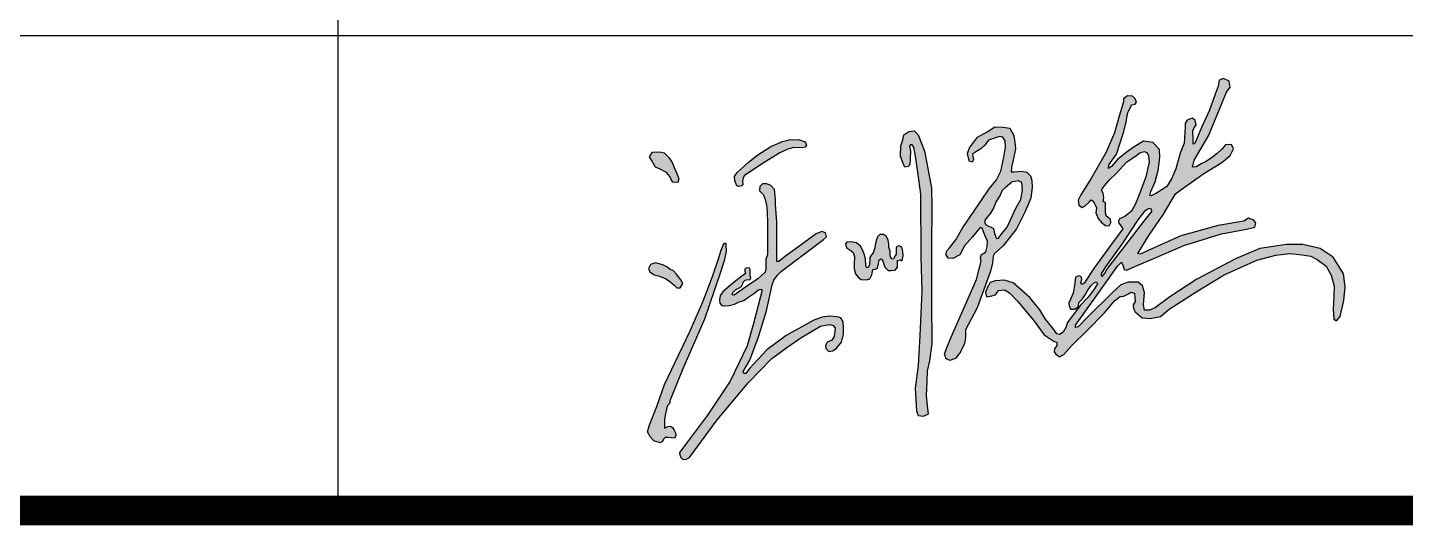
# Model space of a CAD drawing. Extents: x 1051052 to 1482120, y -981644 to -673261.
# Drawn here: x 1359317 to 1362625, y -805726 to -804529 of the extents above; entities that cross this region are included whole.
import ezdxf

# ---------------------------------------------------------------- set-up
doc = ezdxf.new("R2010")
doc.units = 0
doc.header["$LTSCALE"] = 1000
doc.header["$MEASUREMENT"] = 0
doc.layers.add('TK', color=142, linetype='Continuous')
doc.layers.add('填充', color=8, linetype='Continuous')

# ---------------------------------------------------------------- blocks, each defined once
blk = doc.blocks.new('A$C05385F37')
at = {"layer": 'TK'}
for p, q in [((-3299.9, -26600), (-3299.9, -31400)), ((-8000, -30600), (-1000, -30600)), ((-8000, -31400), (-1000, -31400)), ((-8000, -31400), (-1000, -31400)), ((-8000, -31400.2), (-1000, -31400.2)), ((-8000, -31400.2), (-1000, -31400.2))]:
    blk.add_line(p, q, dxfattribs=at)
at = {"layer": 'TK', "const_width": 50}
for points in [[(-8000, -31400.2), (-1000, -31400.2)], [(-1000, -31400.2), (-8000, -31400.2)], [(-1000, -31400.2), (-8000, -31400.2)]]:
    blk.add_lwpolyline(points, dxfattribs=at)
blk = doc.blocks.new('jyukyu')
h = blk.add_hatch(color=256)
h.paths.add_polyline_path([(93323, 49307), (93326, 49334), (93384, 49418), (93442, 49593), (93459, 49669), (93473, 49741), (93495, 49785), (93502, 49799), (93528, 49804), (93540, 49821), (93528, 49846), (93508, 49866), (93469, 49870), (93440, 49847), (93440, 49822), (93406, 49712), (93370, 49584), (93305, 49433), (93191, 49235), (93109, 49103), (93088, 49061), (93093, 49024), (93120, 49004), (93143, 49018), (93174, 49047), (93189, 49065), (93207, 49052), (93230, 49002), (93226, 48963), (93243, 48920), (93271, 48885), (93300, 48865), (93329, 48863), (93342, 48888), (93339, 48911), (93320, 48928), (93307, 48935), (93301, 48963), (93301, 48998), (93299, 49024), (93299, 49043), (93281, 49052), (93286, 49081), (93283, 49115), (93268, 49140), (93278, 49158), (93331, 49220), (93384, 49271), (93464, 49359), (93531, 49401), (93566, 49427), (93602, 49439), (93621, 49429), (93631, 49405), (93637, 49356), (93611, 49243), (93556, 49089), (93531, 49033), (93502, 48977), (93449, 48935), (93409, 48918), (93399, 48902), (93402, 48883), (93421, 48860), (93433, 48841), (93339, 48712), (93216, 48541), (93136, 48420), (93113, 48409), (93110, 48424), (93116, 48449), (93111, 48471), (93094, 48475), (93067, 48465), (93064, 48420), (93049, 48342), (93031, 48302), (93016, 48268), (93020, 48243), (93028, 48219), (93063, 48219), (93091, 48240), (93093, 48271), (93121, 48298), (93143, 48329), (93163, 48366), (93186, 48398), (93214, 48424), (93230, 48430), (93237, 48414), (93211, 48372), (93165, 48312), (93107, 48249), (93065, 48195), (93006, 48115), (92993, 48077), (92973, 48041), (92945, 48022), (92924, 48028), (92892, 48072), (92836, 48142), (92792, 48214), (92715, 48309), (92585, 48423), (92518, 48443), (92448, 48438), (92408, 48424), (92384, 48383), (92371, 48347), (92380, 48313), (92412, 48318), (92450, 48330), (92473, 48363), (92519, 48368), (92557, 48344), (92622, 48278), (92740, 48135), (92826, 48020), (92894, 47973), (92923, 47961), (92924, 47936), (92905, 47912), (92904, 47889), (92915, 47870), (92944, 47850), (92978, 47868), (93016, 47912), (93045, 47943), (93155, 48050), (93291, 48190), (93330, 48237), (93369, 48283), (93414, 48315), (93442, 48319), (93477, 48338), (93495, 48349), (93525, 48342), (93527, 48306), (93528, 48278), (93513, 48252), (93515, 48223), (93529, 48198), (93583, 48151), (93644, 48146), (93725, 48161), (93791, 48218), (94013, 48361), (94217, 48483), (94469, 48597), (94616, 48635), (94725, 48649), (94820, 48639), (94888, 48628), (94935, 48602), (95005, 48550), (95044, 48482), (95067, 48396), (95066, 48320), (95060, 48217), (95064, 48142), (95085, 48129), (95115, 48162), (95142, 48285), (95152, 48392), (95140, 48491), (95060, 48620), (94960, 48687), (94824, 48718), (94700, 48719), (94492, 48688), (94304, 48608), (94005, 48451), (93796, 48313), (93686, 48230), (93642, 48210), (93602, 48210), (93594, 48251), (93602, 48347), (93587, 48398), (93552, 48428), (93475, 48427), (93419, 48407), (93353, 48348), (93158, 48153), (93088, 48082), (93067, 48076), (93067, 48094), (93184, 48256), (93261, 48364), (93393, 48550), (93423, 48583), (93436, 48553), (93444, 48526), (93462, 48519), (93526, 48549), (93679, 48612), (93905, 48710), (94196, 48801), (94391, 48836), (94454, 48854), (94461, 48883), (94446, 48906), (94406, 48923), (94370, 48899), (94172, 48866), (93881, 48785), (93630, 48671), (93568, 48643), (93550, 48650), (93635, 48787), (93749, 48954), (93842, 49111), (93882, 49141), (94060, 49269), (94198, 49354), (94263, 49408), (94290, 49460), (94273, 49493), (94227, 49490), (94200, 49456), (94164, 49424), (94119, 49390), (94077, 49361), (94039, 49342), (94000, 49319), (93972, 49316), (93985, 49372), (94095, 49560), (94198, 49809), (94234, 49898), (94264, 49937), (94255, 49982), (94213, 50004), (94179, 49990), (94172, 49945), (94148, 49882), (94105, 49757), (94042, 49624), (94003, 49531), (93987, 49498), (93977, 49494), (93978, 49534), (93976, 49598), (93986, 49623), (94001, 49642), (93993, 49681), (93970, 49695), (93931, 49682), (93915, 49654), (93916, 49627), (93908, 49502), (93876, 49425), (93844, 49305), (93811, 49226), (93775, 49168), (93695, 49116), (93654, 49094), (93642, 49098), (93649, 49128), (93685, 49204), (93706, 49291), (93720, 49391), (93716, 49455), (93665, 49509), (93593, 49518), (93521, 49474), (93459, 49430), (93393, 49376), (93347, 49322)])
h.paths.add_polyline_path([(93616, 48988), (93638, 48997), (93655, 48993), (93658, 48975), (93638, 48949), (93597, 48896), (93311, 48524), (93291, 48491), (93274, 48470), (93266, 48478), (93266, 48491), (93299, 48547), (93431, 48730), (93550, 48909), (93596, 48968)], flags=16)
h = blk.add_hatch(color=256)
h.paths.add_polyline_path([(89950, 49353), (89924, 49391), (89889, 49427), (89851, 49435), (89798, 49433), (89774, 49396), (89790, 49370), (89821, 49318), (89857, 49301), (89905, 49276), (89932, 49244), (89943, 49221), (89954, 49200), (89994, 49198), (90002, 49227), (89987, 49267), (89966, 49314)])
h.paths.add_polyline_path([(89841, 48476), (89872, 48465), (89900, 48452), (89930, 48435), (89965, 48403), (89987, 48382), (90013, 48382), (90032, 48418), (90017, 48446), (90002, 48467), (89982, 48491), (89958, 48517), (89934, 48525), (89909, 48545), (89877, 48561), (89840, 48572), (89820, 48578), (89783, 48564), (89766, 48532), (89777, 48506), (89811, 48485)], flags=17)
h.paths.add_polyline_path([(90199, 48141), (90316, 48480), (90352, 48593), (90367, 48667), (90366, 48717), (90366, 48729), (90354, 48730), (90344, 48713), (90330, 48674), (90307, 48608), (90262, 48471), (90186, 48275), (90089, 48050), (89891, 47635), (89832, 47466), (89771, 47315), (89760, 47269), (89782, 47227), (89807, 47200), (89856, 47185), (89876, 47195), (89882, 47212), (89895, 47226), (89903, 47226), (89917, 47225), (89942, 47223), (89967, 47219), (89978, 47239), (89976, 47261), (89966, 47282), (89953, 47302), (89936, 47313), (89916, 47310), (89891, 47297), (89890, 47367), (89901, 47420), (89912, 47467), (89932, 47491), (89932, 47510), (89960, 47578), (90033, 47757)])
h.paths.add_polyline_path([(90670, 48504), (90612, 48452), (90516, 48388), (90466, 48353), (90429, 48326), (90415, 48330), (90418, 48347), (90440, 48367), (90487, 48394), (90493, 48408), (90499, 48427), (90515, 48442), (90534, 48449), (90547, 48445), (90558, 48455), (90553, 48478), (90552, 48501), (90553, 48525), (90547, 48536), (90534, 48539), (90519, 48536), (90512, 48529), (90513, 48511), (90518, 48493), (90477, 48467), (90404, 48407), (90341, 48352), (90321, 48325), (90316, 48291), (90319, 48265), (90333, 48246), (90354, 48243), (90391, 48247), (90433, 48256), (90469, 48274), (90503, 48284), (90534, 48309), (90581, 48340), (90617, 48367), (90635, 48373), (90646, 48365), (90634, 48317), (90579, 48107), (90529, 47934), (90399, 47661), (90224, 47397), (90068, 47192), (90024, 47131), (90007, 47110), (90008, 47090), (90017, 47071), (90029, 47058), (90055, 47056), (90084, 47070), (90298, 47362), (90541, 47650), (90721, 47836), (90836, 47921), (90945, 47997), (91039, 48052), (91096, 48087), (91139, 48094), (91170, 48099), (91195, 48093), (91209, 48075), (91207, 48051), (91202, 48007), (91185, 47978), (91147, 47963), (91135, 47938), (91138, 47914), (91160, 47891), (91192, 47897), (91224, 47918), (91259, 47964), (91275, 48026), (91275, 48070), (91271, 48119), (91255, 48150), (91225, 48160), (91166, 48164), (91109, 48156), (91045, 48133), (90830, 48015), (90681, 47903), (90548, 47759), (90519, 47721), (90504, 47720), (90499, 47735), (90550, 47823), (90617, 48003), (90678, 48205), (90724, 48407), (90735, 48443), (90763, 48480), (90796, 48511), (91120, 48756), (91142, 48779), (91135, 48808), (91107, 48818), (91064, 48800), (90816, 48621), (90774, 48586), (90760, 48586), (90758, 48647), (90760, 48893), (90750, 49029), (90748, 49063), (90746, 49095), (90743, 49122), (90740, 49144), (90712, 49176), (90683, 49187), (90649, 49187), (90628, 49168), (90626, 49134), (90655, 49104), (90669, 49067), (90679, 49024), (90684, 48971), (90687, 48879), (90687, 48639), (90675, 48605), (90675, 48576), (90675, 48529)])
h.paths.add_polyline_path([(90605, 49407), (90537, 49354), (90453, 49277), (90433, 49246), (90434, 49211), (90450, 49173), (90466, 49168), (90489, 49172), (90496, 49183), (90494, 49209), (90500, 49234), (90510, 49252), (90654, 49349), (90695, 49374), (90781, 49429), (90844, 49456), (90891, 49469), (90954, 49467), (90979, 49473), (90988, 49487), (90979, 49512), (90934, 49528), (90864, 49531), (90803, 49516), (90713, 49478)])
h = blk.add_hatch(color=256)
h.paths.add_polyline_path([(91731, 49359), (91749, 49317), (91776, 49321), (91786, 49340), (91790, 49380), (91792, 49440), (91785, 49480), (91792, 49489), (91804, 49491), (91817, 49472), (91831, 49402), (91849, 49279), (91871, 49109), (91874, 48622), (91883, 48354), (91868, 48014), (91854, 47781), (91832, 47606), (91841, 47428), (91854, 47393), (91891, 47387), (91928, 47406), (91921, 47469), (91913, 47550), (91919, 47659), (91921, 47742), (91938, 47819), (91957, 47952), (91956, 48275), (91956, 48700), (91957, 49011), (91954, 49154), (91943, 49224), (91919, 49347), (91901, 49442), (91884, 49482), (91851, 49566), (91822, 49597), (91780, 49593), (91742, 49568), (91734, 49529), (91718, 49482), (91715, 49402)])
h.paths.add_polyline_path([(91566, 48607), (91579, 48589), (91595, 48542), (91619, 48517), (91643, 48517), (91673, 48520), (91691, 48542), (91691, 48570), (91692, 48594), (91714, 48601), (91729, 48592), (91736, 48631), (91733, 48664), (91725, 48697), (91706, 48708), (91687, 48704), (91682, 48689), (91681, 48661), (91681, 48644), (91673, 48630), (91660, 48608), (91649, 48604), (91636, 48628), (91635, 48666), (91626, 48698), (91624, 48722), (91621, 48752), (91608, 48780), (91584, 48796), (91555, 48795), (91537, 48778), (91530, 48755), (91521, 48730), (91516, 48692), (91505, 48655), (91491, 48638), (91478, 48617), (91479, 48599), (91476, 48564), (91468, 48544), (91452, 48539), (91446, 48561), (91445, 48606), (91436, 48638), (91423, 48671), (91406, 48706), (91376, 48732), (91336, 48739), (91301, 48736), (91291, 48724), (91293, 48712), (91300, 48690), (91323, 48677), (91349, 48657), (91359, 48622), (91356, 48567), (91358, 48531), (91367, 48491), (91387, 48466), (91411, 48449), (91449, 48445), (91479, 48454), (91493, 48483), (91500, 48524), (91519, 48527), (91537, 48536), (91544, 48568), (91549, 48601)])
h.paths.add_polyline_path([(92272, 48777), (92332, 48851), (92347, 48844), (92356, 48817), (92367, 48790), (92388, 48745), (92385, 48703), (92374, 48662), (92356, 48650), (92340, 48642), (92334, 48619), (92339, 48590), (92302, 48449), (92103, 47997), (92070, 47915), (92054, 47870), (92069, 47835), (92099, 47822), (92142, 47840), (92178, 47889), (92209, 47953), (92217, 48000), (92217, 48058), (92308, 48229), (92412, 48513), (92426, 48577), (92432, 48628), (92443, 48649), (92510, 48707), (92613, 48840), (92679, 48974), (92723, 49078), (92734, 49161), (92730, 49213), (92719, 49251), (92691, 49279), (92650, 49286), (92595, 49280), (92570, 49280), (92574, 49316), (92586, 49372), (92604, 49459), (92599, 49507), (92590, 49562), (92561, 49619), (92509, 49627), (92445, 49630), (92385, 49591), (92311, 49549), (92249, 49467), (92232, 49422), (92243, 49378), (92249, 49361), (92268, 49357), (92279, 49375), (92274, 49399), (92272, 49419), (92290, 49431), (92337, 49458), (92367, 49488), (92395, 49527), (92443, 49542), (92481, 49554), (92507, 49550), (92523, 49522), (92527, 49471), (92515, 49395), (92491, 49286), (92456, 49220), (92400, 49149), (92283, 48974), (92197, 48851), (92143, 48755), (92093, 48694), (92070, 48668), (92068, 48639), (92083, 48612), (92120, 48610), (92175, 48638), (92211, 48707)])
h.paths.add_polyline_path([(92373, 48874), (92366, 48888), (92367, 48908), (92388, 48933), (92410, 48961), (92437, 49006), (92451, 49046), (92485, 49100), (92502, 49137), (92528, 49160), (92559, 49189), (92571, 49200), (92627, 49211), (92654, 49198), (92658, 49140), (92645, 49067), (92606, 48999), (92539, 48853), (92502, 48806), (92473, 48768), (92457, 48764), (92443, 48805), (92434, 48843), (92417, 48853), (92390, 48862)], flags=16)
for points in [[(92448, 48438), (92408, 48424), (92384, 48383), (92371, 48347), (92380, 48313), (92412, 48318), (92450, 48330), (92473, 48363), (92519, 48368), (92557, 48344), (92622, 48278), (92740, 48135), (92826, 48020), (92894, 47973), (92923, 47961), (92924, 47936), (92905, 47912), (92904, 47889), (92915, 47870), (92944, 47850), (92978, 47868), (93016, 47912), (93045, 47943), (93155, 48050), (93291, 48190), (93330, 48237), (93369, 48283), (93414, 48315), (93442, 48319), (93477, 48338), (93495, 48349), (93525, 48342), (93527, 48306), (93528, 48278), (93513, 48252), (93515, 48223), (93529, 48198), (93583, 48151), (93644, 48146), (93725, 48161), (93791, 48218), (94013, 48361), (94217, 48483), (94469, 48597), (94616, 48635), (94725, 48649), (94820, 48639), (94888, 48628), (94935, 48602), (95005, 48550), (95044, 48482), (95067, 48396), (95066, 48320), (95060, 48217), (95064, 48142), (95085, 48129), (95115, 48162), (95142, 48285), (95152, 48392), (95140, 48491), (95060, 48620), (94960, 48687), (94824, 48718), (94700, 48719), (94492, 48688), (94304, 48608), (94005, 48451), (93796, 48313), (93686, 48230), (93642, 48210), (93602, 48210), (93594, 48251), (93602, 48347), (93587, 48398), (93552, 48428), (93475, 48427), (93419, 48407), (93353, 48348), (93158, 48153), (93088, 48082), (93067, 48076), (93067, 48094), (93184, 48256), (93261, 48364), (93393, 48550), (93423, 48583), (93423, 48583), (93436, 48553), (93444, 48526), (93462, 48519), (93526, 48549), (93679, 48612), (93905, 48710), (94196, 48801), (94391, 48836), (94454, 48854), (94461, 48883), (94446, 48906), (94406, 48923), (94370, 48899), (94172, 48866), (93881, 48785), (93630, 48671), (93568, 48643), (93550, 48650), (93635, 48787), (93749, 48954), (93842, 49111), (93882, 49141), (94060, 49269), (94198, 49354), (94263, 49408), (94290, 49460), (94273, 49493), (94227, 49490), (94200, 49456), (94164, 49424), (94119, 49390), (94077, 49361), (94039, 49342), (94000, 49319), (93972, 49316), (93985, 49372), (94095, 49560), (94198, 49809), (94234, 49898), (94264, 49937), (94255, 49982), (94213, 50004), (94179, 49990), (94172, 49945), (94148, 49882), (94105, 49757), (94042, 49624), (94003, 49531), (93987, 49498), (93977, 49494), (93978, 49534), (93976, 49598), (93986, 49623), (94001, 49642), (93993, 49681), (93970, 49695), (93931, 49682), (93915, 49654), (93916, 49627), (93908, 49502), (93876, 49425), (93844, 49305), (93811, 49226), (93775, 49168), (93695, 49116), (93654, 49094), (93642, 49098), (93649, 49128), (93685, 49204), (93706, 49291), (93720, 49391), (93716, 49455), (93665, 49509), (93593, 49518), (93521, 49474), (93459, 49430), (93393, 49376), (93347, 49322), (93323, 49307), (93323, 49307), (93326, 49334), (93384, 49418), (93442, 49593), (93459, 49669), (93473, 49741), (93495, 49785), (93502, 49799), (93528, 49804), (93540, 49821), (93528, 49846), (93508, 49866), (93469, 49870), (93440, 49847), (93440, 49822), (93406, 49712), (93370, 49584), (93305, 49433), (93191, 49235), (93109, 49103), (93088, 49061), (93093, 49024), (93120, 49004), (93143, 49018), (93174, 49047), (93189, 49065), (93207, 49052), (93230, 49002), (93226, 48963), (93243, 48920), (93271, 48885), (93300, 48865), (93329, 48863), (93342, 48888), (93339, 48911), (93320, 48928), (93307, 48935), (93301, 48963), (93301, 48998), (93299, 49024), (93299, 49043), (93281, 49052), (93286, 49081), (93283, 49115), (93268, 49140), (93278, 49158), (93331, 49220), (93384, 49271), (93464, 49359), (93531, 49401), (93566, 49427), (93602, 49439), (93621, 49429), (93631, 49405), (93637, 49356), (93611, 49243), (93556, 49089), (93531, 49033), (93502, 48977), (93449, 48935), (93409, 48918), (93399, 48902), (93402, 48883), (93421, 48860), (93433, 48841), (93339, 48712), (93216, 48541), (93136, 48420), (93113, 48409), (93110, 48424), (93116, 48449), (93111, 48471), (93094, 48475), (93067, 48465), (93064, 48420), (93049, 48342), (93031, 48302), (93016, 48268), (93020, 48243), (93028, 48219), (93063, 48219), (93091, 48240), (93093, 48271), (93121, 48298), (93143, 48329), (93163, 48366), (93186, 48398), (93214, 48424), (93230, 48430), (93237, 48414), (93211, 48372), (93165, 48312), (93107, 48249), (93065, 48195), (93006, 48115), (92993, 48077), (92973, 48041), (92945, 48022), (92924, 48028), (92892, 48072), (92836, 48142), (92792, 48214), (92715, 48309), (92585, 48423), (92518, 48443), (92448, 48438)], [(90450, 49173), (90434, 49211), (90433, 49246), (90453, 49277), (90537, 49354), (90605, 49407), (90713, 49478), (90803, 49516), (90864, 49531), (90934, 49528), (90979, 49512), (90988, 49487), (90979, 49473), (90954, 49467), (90891, 49469), (90844, 49456), (90781, 49429), (90695, 49374), (90654, 49349), (90510, 49252), (90500, 49234), (90494, 49209), (90496, 49183), (90489, 49172), (90466, 49168), (90450, 49173)], [(91785, 49480), (91792, 49440), (91790, 49380), (91786, 49340), (91776, 49321), (91749, 49317), (91731, 49359), (91715, 49402), (91718, 49482), (91734, 49529), (91742, 49568), (91780, 49593), (91822, 49597), (91851, 49566), (91884, 49482), (91901, 49442), (91919, 49347), (91943, 49224), (91954, 49154), (91957, 49011), (91956, 48700), (91956, 48275), (91957, 47952), (91938, 47819), (91921, 47742), (91919, 47659), (91913, 47550), (91921, 47469), (91928, 47406), (91891, 47387), (91854, 47393), (91841, 47428), (91832, 47606), (91854, 47781), (91868, 48014), (91883, 48354), (91874, 48622), (91871, 49109), (91849, 49279), (91831, 49402), (91817, 49472), (91804, 49491), (91792, 49489), (91785, 49480)], [(92272, 49419), (92274, 49399), (92279, 49375), (92268, 49357), (92249, 49361), (92243, 49378), (92232, 49422), (92249, 49467), (92311, 49549), (92385, 49591), (92445, 49630), (92509, 49627), (92561, 49619), (92590, 49562), (92599, 49507), (92604, 49459), (92586, 49372), (92574, 49316), (92570, 49280), (92595, 49280), (92650, 49286), (92691, 49279), (92719, 49251), (92730, 49213), (92734, 49161), (92723, 49078), (92679, 48974), (92613, 48840), (92510, 48707), (92443, 48649), (92432, 48628), (92426, 48577), (92412, 48513), (92308, 48229), (92217, 48058), (92217, 48000), (92209, 47953), (92178, 47889), (92142, 47840), (92099, 47822), (92069, 47835), (92054, 47870), (92070, 47915), (92103, 47997), (92302, 48449), (92339, 48590), (92334, 48619), (92340, 48642), (92356, 48650), (92374, 48662), (92385, 48703), (92388, 48745), (92367, 48790), (92356, 48817), (92347, 48844), (92332, 48851), (92272, 48777), (92211, 48707), (92175, 48638), (92120, 48610), (92083, 48612), (92068, 48639), (92070, 48668), (92093, 48694), (92143, 48755), (92197, 48851), (92283, 48974), (92400, 49149), (92456, 49220), (92491, 49286), (92515, 49395), (92527, 49471), (92523, 49522), (92507, 49550), (92481, 49554), (92443, 49542), (92395, 49527), (92367, 49488), (92337, 49458), (92290, 49431), (92272, 49419)], [(89954, 49200), (89943, 49221), (89932, 49244), (89905, 49276), (89857, 49301), (89821, 49318), (89790, 49370), (89774, 49396), (89798, 49433), (89851, 49435), (89889, 49427), (89924, 49391), (89950, 49353), (89966, 49314), (89987, 49267), (90002, 49227), (89994, 49198), (89954, 49200)], [(92559, 49189), (92528, 49160), (92502, 49137), (92485, 49100), (92451, 49046), (92437, 49006), (92410, 48961), (92388, 48933), (92367, 48908), (92366, 48888), (92373, 48874), (92390, 48862), (92417, 48853), (92434, 48843), (92443, 48805), (92457, 48764), (92473, 48768), (92502, 48806), (92539, 48853), (92606, 48999), (92645, 49067), (92658, 49140), (92654, 49198), (92627, 49211), (92571, 49200), (92559, 49189)], [(90626, 49134), (90655, 49104), (90669, 49067), (90679, 49024), (90684, 48971), (90687, 48879), (90687, 48639), (90675, 48605), (90675, 48576), (90675, 48529), (90670, 48504), (90612, 48452), (90516, 48388), (90466, 48353), (90429, 48326), (90415, 48330), (90418, 48347), (90440, 48367), (90487, 48394), (90493, 48408), (90499, 48427), (90515, 48442), (90534, 48449), (90547, 48445), (90558, 48455), (90553, 48478), (90552, 48501), (90553, 48525), (90547, 48536), (90534, 48539), (90519, 48536), (90512, 48529), (90513, 48511), (90518, 48493), (90477, 48467), (90404, 48407), (90341, 48352), (90321, 48325), (90316, 48291), (90319, 48265), (90333, 48246), (90354, 48243), (90391, 48247), (90433, 48256), (90469, 48274), (90503, 48284), (90534, 48309), (90581, 48340), (90617, 48367), (90635, 48373), (90646, 48365), (90634, 48317), (90579, 48107), (90529, 47934), (90399, 47661), (90224, 47397), (90068, 47192), (90024, 47131), (90007, 47110), (90008, 47090), (90017, 47071), (90029, 47058), (90055, 47056), (90084, 47070), (90298, 47362), (90541, 47650), (90721, 47836), (90836, 47921), (90945, 47997), (91039, 48052), (91096, 48087), (91139, 48094), (91170, 48099), (91195, 48093), (91209, 48075), (91207, 48051), (91202, 48007), (91185, 47978), (91147, 47963), (91135, 47938), (91138, 47914), (91160, 47891), (91192, 47897), (91224, 47918), (91259, 47964), (91275, 48026), (91275, 48070), (91271, 48119), (91255, 48150), (91225, 48160), (91166, 48164), (91109, 48156), (91045, 48133), (90830, 48015), (90681, 47903), (90548, 47759), (90519, 47721), (90504, 47720), (90499, 47735), (90550, 47823), (90617, 48003), (90678, 48205), (90724, 48407), (90735, 48443), (90763, 48480), (90796, 48511), (91120, 48756), (91142, 48779), (91135, 48808), (91107, 48818), (91064, 48800), (90816, 48621), (90774, 48586), (90760, 48586), (90758, 48647), (90760, 48893), (90750, 49029), (90748, 49063), (90746, 49095), (90743, 49122), (90740, 49144), (90712, 49176), (90683, 49187), (90649, 49187), (90628, 49168), (90626, 49134)], [(93596, 48968), (93550, 48909), (93431, 48730), (93299, 48547), (93266, 48491), (93266, 48478), (93274, 48470), (93291, 48491), (93311, 48524), (93597, 48896), (93638, 48949), (93658, 48975), (93655, 48993), (93638, 48997), (93616, 48988), (93596, 48968)], [(91300, 48690), (91323, 48677), (91349, 48657), (91359, 48622), (91356, 48567), (91358, 48531), (91367, 48491), (91387, 48466), (91411, 48449), (91449, 48445), (91479, 48454), (91493, 48483), (91500, 48524), (91519, 48527), (91537, 48536), (91544, 48568), (91549, 48601), (91566, 48607), (91579, 48589), (91595, 48542), (91619, 48517), (91643, 48517), (91673, 48520), (91691, 48542), (91691, 48570), (91692, 48594), (91714, 48601), (91729, 48592), (91729, 48592), (91736, 48631), (91733, 48664), (91725, 48697), (91706, 48708), (91687, 48704), (91682, 48689), (91681, 48661), (91681, 48644), (91673, 48630), (91660, 48608), (91649, 48604), (91636, 48628), (91635, 48666), (91626, 48698), (91624, 48722), (91621, 48752), (91608, 48780), (91584, 48796), (91555, 48795), (91537, 48778), (91530, 48755), (91521, 48730), (91516, 48692), (91505, 48655), (91491, 48638), (91478, 48617), (91479, 48599), (91476, 48564), (91468, 48544), (91452, 48539), (91446, 48561), (91445, 48606), (91436, 48638), (91423, 48671), (91406, 48706), (91376, 48732), (91336, 48739), (91301, 48736), (91291, 48724), (91293, 48712), (91300, 48690)], [(89760, 47269), (89771, 47315), (89832, 47466), (89891, 47635), (90089, 48050), (90186, 48275), (90262, 48471), (90307, 48608), (90330, 48674), (90344, 48713), (90354, 48730), (90366, 48729), (90366, 48717), (90367, 48667), (90352, 48593), (90316, 48480), (90199, 48141), (90033, 47757), (89960, 47578), (89932, 47510), (89932, 47491), (89912, 47467), (89901, 47420), (89890, 47367), (89891, 47297), (89916, 47310), (89936, 47313), (89953, 47302), (89966, 47282), (89976, 47261), (89978, 47239), (89967, 47219), (89942, 47223), (89917, 47225), (89903, 47226), (89895, 47226), (89882, 47212), (89876, 47195), (89856, 47185), (89807, 47200), (89782, 47227), (89760, 47269)], [(89820, 48578), (89783, 48564), (89766, 48532), (89777, 48506), (89811, 48485), (89841, 48476), (89872, 48465), (89900, 48452), (89930, 48435), (89965, 48403), (89987, 48382), (90013, 48382), (90013, 48382), (90032, 48418), (90017, 48446), (90002, 48467), (89982, 48491), (89958, 48517), (89934, 48525), (89909, 48545), (89877, 48561), (89840, 48572), (89820, 48578)]]:
    blk.add_lwpolyline(points)
blk = doc.blocks.new('A2K')
at = {"color": 4}
blk.add_blockref('A$C05385F37', (59400, 42000), dxfattribs=at)
at = {"xscale": 0.2176, "yscale": 0.2176, "zscale": 0.2176}
blk.add_blockref('jyukyu', (37089.2, 446.8), dxfattribs=at)

msp = doc.modelspace()

# ---------------------------------------------------------------- block references
at = {"layer": '填充', "xscale": 1.427198797693996, "yscale": 1.427198797693996, "zscale": 1.427198797693996}
msp.add_blockref('A2K', (1279996.526, -820818.235), dxfattribs=at)

doc.saveas('drawing.dxf')
